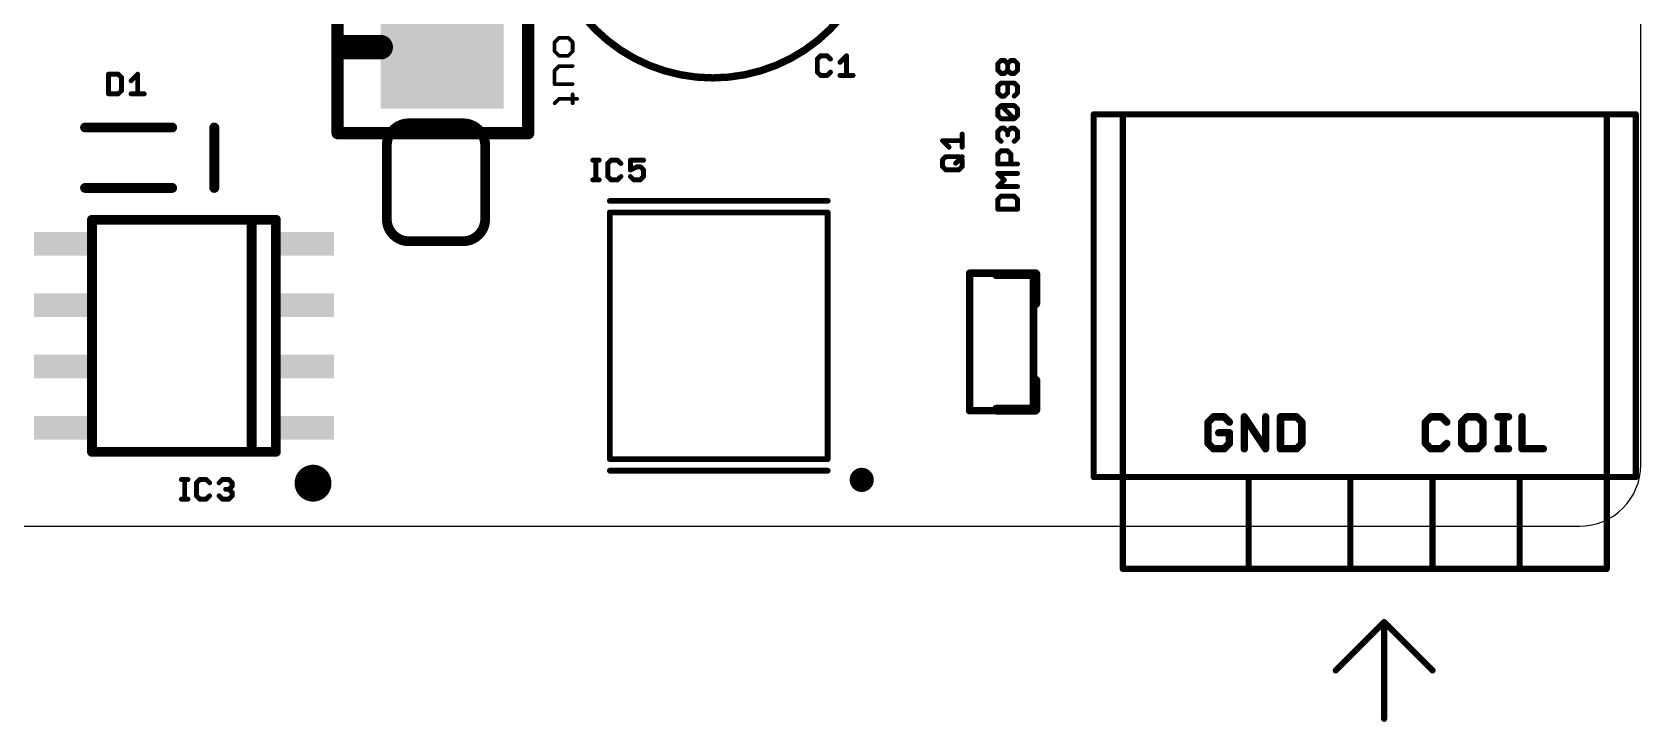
# Model space of a CAD drawing. Extents: x 0 to 102, y -4 to 29.
# Drawn here: x 68.37 to 101.6, y -4.05 to 10.22 of the extents above; entities that cross this region are included whole.
import ezdxf

# ---------------------------------------------------------------- set-up
doc = ezdxf.new("R2010")
doc.units = 0
for name, color, linetype in [('20', 53, 'CONTINUOUS'), ('21', 253, 'CONTINUOUS'), ('25', 253, 'CONTINUOUS'), ('51', 41, 'CONTINUOUS')]:
    doc.layers.add(name, color=color, linetype=linetype)

# ---------------------------------------------------------------- blocks, each defined once
blk = doc.blocks.new('RECT')
blk.add_solid([(-0.5, -0.5), (0.5, -0.5), (-0.5, 0.5), (0.5, 0.5)])

msp = doc.modelspace()

# ---------------------------------------------------------------- linework, layer by layer
at = {"layer": '20'}
for p, q in [((101.6, 1.27), (101.6, 24.13)), ((1.27, 0), (100.33, 0))]:
    msp.add_line(p, q, dxfattribs=at)
msp.add_arc((100.33, 1.27), 1.27, 270, 0, dxfattribs=at)
at = {"layer": '21'}
for points, const_width in [([(74.676, 8.128), (74.676, 16.764)], 0.254), ([(78.613, 16.764), (78.613, 8.128)], 0.254), ([(79.2523, 10.1012), (79.1591, 10.0079)], 0.0762), ([(79.1591, 10.0079), (79.1591, 9.8215)], 0.0762), ([(79.4387, 10.1012), (79.2523, 10.1012)], 0.0762), ([(79.532, 10.0079), (79.4387, 10.1012)], 0.0762), ([(79.532, 9.8215), (79.532, 10.0079)], 0.0762), ([(79.1591, 9.8215), (79.2523, 9.7283)], 0.0762), ([(79.2523, 9.7283), (79.4387, 9.7283)], 0.0762), ([(79.4387, 9.7283), (79.532, 9.8215)], 0.0762), ([(79.2523, 9.5165), (79.1591, 9.4232)], 0.0762), ([(79.1591, 9.4232), (79.1591, 9.1436)], 0.0762), ([(79.532, 9.5165), (79.2523, 9.5165)], 0.0762), ([(79.1591, 9.1436), (79.532, 9.1436)], 0.0762), ([(79.2523, 8.8385), (79.1591, 8.7453)], 0.0762), ([(79.6252, 8.8385), (79.2523, 8.8385)], 0.0762), ([(79.532, 8.9318), (79.532, 8.7453)], 0.0762), ([(71.258, 8.245), (69.458, 8.245)], 0.2032), ([(72.128, 6.995), (72.128, 8.245)], 0.2032), ([(77.2668, 8.3312), (76.1492, 8.3312)], 0.2032), ([(90.897, 8.516), (90.297, 8.516)], 0.127), ([(90.297, 8.516), (90.297, 1.016)], 0.127), ([(100.897, 8.516), (90.897, 8.516)], 0.127), ([(90.897, 1.016), (90.897, 8.516)], 0.127), ([(101.497, 8.516), (100.897, 8.516)], 0.127), ([(100.897, 8.516), (100.897, 1.016)], 0.127), ([(101.497, 1.016), (101.497, 8.516)], 0.127), ([(78.613, 8.128), (74.676, 8.128)], 0.254), ([(75.692, 6.35), (75.692, 7.874)], 0.2032), ([(77.724, 7.874), (77.724, 6.35)], 0.2032), ([(71.258, 6.995), (69.458, 6.995)], 0.2032), ([(84.8, 6.7267), (80.3, 6.7267)], 0.12), ([(69.601, 6.337), (73.401, 6.337)], 0.2032), ([(77.2668, 5.8928), (76.1492, 5.8928)], 0.2032), ([(89.092, 5.21), (88.292, 5.21)], 0.2032), ([(89.092, 4.61), (89.092, 5.21)], 0.2032), ([(89.092, 3.01), (89.092, 2.41)], 0.2032), ([(89.092, 2.41), (88.292, 2.41)], 0.2032), ([(73.401, 1.537), (69.601, 1.537)], 0.2032), ([(84.8, 1.1473), (80.3, 1.1473)], 0.12), ([(90.297, 1.016), (90.897, 1.016)], 0.127), ([(90.897, 1.016), (100.897, 1.016)], 0.127), ([(100.897, 1.016), (101.497, 1.016)], 0.127)]:
    msp.add_lwpolyline(points, dxfattribs=dict(at, const_width=const_width))
for points, const_width in [([(82.423, 9.271, 1), (82.423, 16.129, 1), (82.423, 9.271)], 0.1524), ([(79.1456, 10.0214, 1), (79.1726, 9.9945)], 0.0381), ([(79.1782, 10.0079, 1), (79.1401, 10.0079)], 0.0381), ([(79.2523, 10.1202, 1), (79.2523, 10.0821)], 0.0381), ([(79.2658, 10.0877, 1), (79.2388, 10.1146)], 0.0381), ([(79.4522, 10.1146, 1), (79.4253, 10.0877)], 0.0381), ([(79.4387, 10.0821, 1), (79.4387, 10.1202)], 0.0381), ([(79.551, 10.0079, 1), (79.5129, 10.0079)], 0.0381), ([(79.5185, 9.9945, 1), (79.5454, 10.0214)], 0.0381), ([(79.1726, 9.835, 1), (79.1456, 9.808)], 0.0381), ([(79.1401, 9.8215, 1), (79.1782, 9.8215)], 0.0381), ([(79.2523, 9.7474, 1), (79.2523, 9.7093)], 0.0381), ([(79.2388, 9.7148, 1), (79.2658, 9.7418)], 0.0381), ([(79.4253, 9.7418, 1), (79.4522, 9.7148)], 0.0381), ([(79.4387, 9.7093, 1), (79.4387, 9.7474)], 0.0381), ([(79.5129, 9.8215, 1), (79.551, 9.8215)], 0.0381), ([(79.5454, 9.808, 1), (79.5185, 9.835)], 0.0381), ([(79.1456, 9.4367, 1), (79.1726, 9.4098)], 0.0381), ([(79.1782, 9.4232, 1), (79.1401, 9.4232)], 0.0381), ([(79.2523, 9.5355, 1), (79.2523, 9.4974)], 0.0381), ([(79.2658, 9.503, 1), (79.2388, 9.5299)], 0.0381), ([(79.532, 9.4974, 1), (79.532, 9.5355)], 0.0381), ([(79.1591, 9.1627, 1), (79.1591, 9.1246)], 0.0381), ([(79.1401, 9.1436, 1), (79.1782, 9.1436)], 0.0381), ([(79.532, 9.1246, 1), (79.532, 9.1627)], 0.0381), ([(79.1456, 8.7588, 1), (79.1726, 8.7319)], 0.0381), ([(79.2523, 8.8576, 1), (79.2523, 8.8195)], 0.0381), ([(79.2658, 8.8251, 1), (79.2388, 8.852)], 0.0381), ([(79.551, 8.9318, 1), (79.5129, 8.9318)], 0.0381), ([(79.5129, 8.7453, 1), (79.551, 8.7453)], 0.0381), ([(79.6252, 8.8195, 1), (79.6252, 8.8576)], 0.0381), ([(69.458, 8.2958, 1), (69.458, 8.1942)], 0.1016), ([(71.258, 8.1942, 1), (71.258, 8.2958)], 0.1016), ([(72.1788, 8.245, 1), (72.0772, 8.245)], 0.1016), ([(76.1492, 8.3312, 0.4142), (75.692, 7.874)], 0.2032), ([(76.1492, 8.382, 1), (76.1492, 8.2804)], 0.1016), ([(76.1492, 8.2804, 1), (76.1492, 8.382)], 0.1016), ([(77.724, 7.874, 0.4142), (77.2668, 8.3312)], 0.2032), ([(77.2668, 8.382, 1), (77.2668, 8.2804)], 0.1016), ([(77.2668, 8.2804, 1), (77.2668, 8.382)], 0.1016), ([(90.297, 8.5478, 1), (90.297, 8.4842)], 0.0635), ([(90.3288, 8.516, 1), (90.2653, 8.516)], 0.0635), ([(90.897, 8.5478, 1), (90.897, 8.4842)], 0.0635), ([(90.9288, 8.516, 1), (90.8653, 8.516)], 0.0635), ([(90.897, 8.4842, 1), (90.897, 8.5478)], 0.0635), ([(100.897, 8.5478, 1), (100.897, 8.4842)], 0.0635), ([(100.9288, 8.516, 1), (100.8653, 8.516)], 0.0635), ([(100.897, 8.4842, 1), (100.897, 8.5478)], 0.0635), ([(101.5288, 8.516, 1), (101.4652, 8.516)], 0.0635), ([(101.497, 8.4842, 1), (101.497, 8.5478)], 0.0635), ([(74.676, 8.1915, 1), (74.676, 8.0645)], 0.127), ([(74.6125, 8.128, 1), (74.7395, 8.128)], 0.127), ([(78.5495, 8.128, 1), (78.6765, 8.128)], 0.127), ([(78.613, 8.0645, 1), (78.613, 8.1915)], 0.127), ([(75.7428, 7.874, 1), (75.6412, 7.874)], 0.1016), ([(75.6412, 7.874, 1), (75.7428, 7.874)], 0.1016), ([(77.7748, 7.874, 1), (77.6732, 7.874)], 0.1016), ([(77.6732, 7.874, 1), (77.7748, 7.874)], 0.1016), ([(69.458, 7.0458, 1), (69.458, 6.9442)], 0.1016), ([(71.258, 6.9442, 1), (71.258, 7.0458)], 0.1016), ([(72.0772, 6.995, 1), (72.1788, 6.995)], 0.1016), ([(80.3, 6.7567, 1), (80.3, 6.6967)], 0.06), ([(84.8, 6.6967, 1), (84.8, 6.7567)], 0.06), ([(69.601, 6.3878, 1), (69.601, 6.2862)], 0.1016), ([(73.401, 6.2862, 1), (73.401, 6.3878)], 0.1016), ([(75.692, 6.35, 0.4142), (76.1492, 5.8928)], 0.2032), ([(75.7428, 6.35, 1), (75.6412, 6.35)], 0.1016), ([(75.6412, 6.35, 1), (75.7428, 6.35)], 0.1016), ([(77.2668, 5.8928, 0.4142), (77.724, 6.35)], 0.2032), ([(77.7748, 6.35, 1), (77.6732, 6.35)], 0.1016), ([(77.6732, 6.35, 1), (77.7748, 6.35)], 0.1016), ([(76.1492, 5.9436, 1), (76.1492, 5.842)], 0.1016), ([(76.1492, 5.842, 1), (76.1492, 5.9436)], 0.1016), ([(77.2668, 5.9436, 1), (77.2668, 5.842)], 0.1016), ([(77.2668, 5.842, 1), (77.2668, 5.9436)], 0.1016), ([(88.292, 5.2608, 1), (88.292, 5.1592)], 0.1016), ([(89.1428, 5.21, 1), (89.0412, 5.21)], 0.1016), ([(89.092, 5.1592, 1), (89.092, 5.2608)], 0.1016), ([(89.0412, 4.61, 1), (89.1428, 4.61)], 0.1016), ([(89.1428, 3.01, 1), (89.0412, 3.01)], 0.1016), ([(88.292, 2.4608, 1), (88.292, 2.3592)], 0.1016), ([(89.0412, 2.41, 1), (89.1428, 2.41)], 0.1016), ([(89.092, 2.3592, 1), (89.092, 2.4608)], 0.1016), ([(69.601, 1.5878, 1), (69.601, 1.4862)], 0.1016), ([(73.401, 1.4862, 1), (73.401, 1.5878)], 0.1016), ([(74.168, 0.6985, 1), (74.168, 1.0795, 1), (74.168, 0.6985)], 0.381), ([(80.3, 1.1773, 1), (80.3, 1.1173)], 0.06), ([(84.8, 1.1173, 1), (84.8, 1.1773)], 0.06), ([(85.5038, 0.8323, 1), (85.5038, 1.0823, 1), (85.5038, 0.8323)], 0.25), ([(90.297, 1.0477, 1), (90.297, 0.9843)], 0.0635), ([(90.2653, 1.016, 1), (90.3288, 1.016)], 0.0635), ([(90.897, 1.0477, 1), (90.897, 0.9843)], 0.0635), ([(90.8653, 1.016, 1), (90.9288, 1.016)], 0.0635), ([(90.897, 0.9843, 1), (90.897, 1.0477)], 0.0635), ([(100.897, 1.0477, 1), (100.897, 0.9843)], 0.0635), ([(100.8653, 1.016, 1), (100.9288, 1.016)], 0.0635), ([(100.897, 0.9843, 1), (100.897, 1.0477)], 0.0635), ([(101.4652, 1.016, 1), (101.5288, 1.016)], 0.0635), ([(101.497, 0.9843, 1), (101.497, 1.0477)], 0.0635)]:
    msp.add_lwpolyline(points, format="xyb", dxfattribs=dict(at, const_width=const_width))
at = {"layer": '25'}
for points, const_width in [([(84.6541, 9.7285), (84.5863, 9.6608)], 0.1016), ([(84.5863, 9.6608), (84.5863, 9.3896)], 0.1016), ([(84.7897, 9.7285), (84.6541, 9.7285)], 0.1016), ([(84.8574, 9.6608), (84.7897, 9.7285)], 0.1016), ([(85.054, 9.593), (85.1896, 9.7285)], 0.1016), ([(85.1896, 9.7285), (85.1896, 9.3218)], 0.1016), ([(88.3155, 9.5654), (88.3832, 9.6332)], 0.1016), ([(88.3832, 9.6332), (88.451, 9.6332)], 0.1016), ([(88.451, 9.6332), (88.5188, 9.5654)], 0.1016), ([(88.5188, 9.5654), (88.5866, 9.6332)], 0.1016), ([(88.5866, 9.6332), (88.6544, 9.6332)], 0.1016), ([(88.6544, 9.6332), (88.7222, 9.5654)], 0.1016), ([(69.941, 9.3475), (69.941, 8.9408)], 0.1016), ([(70.1444, 9.3475), (69.941, 9.3475)], 0.1016), ([(70.2122, 9.2798), (70.1444, 9.3475)], 0.1016), ([(70.2122, 9.0086), (70.2122, 9.2798)], 0.1016), ([(70.4088, 9.212), (70.5444, 9.3475)], 0.1016), ([(70.5444, 9.3475), (70.5444, 8.9408)], 0.1016), ([(84.5863, 9.3896), (84.6541, 9.3218)], 0.1016), ([(84.6541, 9.3218), (84.7897, 9.3218)], 0.1016), ([(84.7897, 9.3218), (84.8574, 9.3896)], 0.1016), ([(85.054, 9.3218), (85.3252, 9.3218)], 0.1016), ([(88.3155, 9.4298), (88.3155, 9.5654)], 0.1016), ([(88.3832, 9.362), (88.3155, 9.4298)], 0.1016), ([(88.451, 9.362), (88.3832, 9.362)], 0.1016), ([(88.5188, 9.4298), (88.451, 9.362)], 0.1016), ([(88.5188, 9.4298), (88.5188, 9.5654)], 0.1016), ([(88.5866, 9.362), (88.5188, 9.4298)], 0.1016), ([(88.6544, 9.362), (88.5866, 9.362)], 0.1016), ([(88.7222, 9.4298), (88.6544, 9.362)], 0.1016), ([(88.7222, 9.5654), (88.7222, 9.4298)], 0.1016), ([(69.941, 8.9408), (70.1444, 8.9408)], 0.1016), ([(70.1444, 8.9408), (70.2122, 9.0086)], 0.1016), ([(70.4088, 8.9408), (70.68, 8.9408)], 0.1016), ([(88.3832, 9.1654), (88.3155, 9.0977)], 0.1016), ([(88.3155, 9.0977), (88.3155, 8.9621)], 0.1016), ([(88.3155, 8.9621), (88.3832, 8.8943)], 0.1016), ([(88.6544, 9.1654), (88.3832, 9.1654)], 0.1016), ([(88.451, 8.8943), (88.5188, 8.9621)], 0.1016), ([(88.5188, 8.9621), (88.5188, 9.1654)], 0.1016), ([(88.7222, 9.0977), (88.6544, 9.1654)], 0.1016), ([(88.6544, 8.8943), (88.7222, 8.9621)], 0.1016), ([(88.7222, 8.9621), (88.7222, 9.0977)], 0.1016), ([(88.3155, 8.6299), (88.3832, 8.6977)], 0.1016), ([(88.3155, 8.4943), (88.3155, 8.6299)], 0.1016), ([(88.3832, 8.8943), (88.451, 8.8943)], 0.1016), ([(88.3832, 8.6977), (88.6544, 8.6977)], 0.1016), ([(88.6544, 8.4265), (88.3832, 8.6977)], 0.1016), ([(88.6544, 8.6977), (88.7222, 8.6299)], 0.1016), ([(88.7222, 8.6299), (88.7222, 8.4943)], 0.1016), ([(88.3832, 8.4265), (88.3155, 8.4943)], 0.1016), ([(88.6544, 8.4265), (88.3832, 8.4265)], 0.1016), ([(88.7222, 8.4943), (88.6544, 8.4265)], 0.1016), ([(87.308, 7.838), (87.1725, 7.9736)], 0.1016), ([(87.1725, 7.9736), (87.5792, 7.9736)], 0.1016), ([(87.5792, 7.838), (87.5792, 8.1092)], 0.1016), ([(88.3155, 8.1621), (88.3832, 8.2299)], 0.1016), ([(88.3155, 8.0266), (88.3155, 8.1621)], 0.1016), ([(88.3832, 7.9588), (88.3155, 8.0266)], 0.1016), ([(88.3832, 8.2299), (88.451, 8.2299)], 0.1016), ([(88.451, 8.2299), (88.5188, 8.1621)], 0.1016), ([(88.5188, 8.1621), (88.5866, 8.2299)], 0.1016), ([(88.5188, 8.1621), (88.5188, 8.0943)], 0.1016), ([(88.5866, 8.2299), (88.6544, 8.2299)], 0.1016), ([(88.6544, 8.2299), (88.7222, 8.1621)], 0.1016), ([(88.7222, 8.0266), (88.6544, 7.9588)], 0.1016), ([(88.7222, 8.1621), (88.7222, 8.0266)], 0.1016), ([(87.1725, 7.5737), (87.2402, 7.6414)], 0.1016), ([(87.2402, 7.6414), (87.5114, 7.6414)], 0.1016), ([(87.4436, 7.5059), (87.5792, 7.6414)], 0.1016), ([(87.5114, 7.6414), (87.5792, 7.5737)], 0.1016), ([(88.3155, 7.6944), (88.3832, 7.7622)], 0.1016), ([(88.3155, 7.491), (88.3155, 7.6944)], 0.1016), ([(88.3832, 7.7622), (88.5188, 7.7622)], 0.1016), ([(88.5188, 7.7622), (88.5866, 7.6944)], 0.1016), ([(88.5866, 7.6944), (88.5866, 7.491)], 0.1016), ([(79.9451, 7.5695), (80.0807, 7.5695)], 0.1016), ([(80.0129, 7.1628), (80.0129, 7.5695)], 0.1016), ([(80.3248, 7.5695), (80.257, 7.5018)], 0.1016), ([(80.257, 7.5018), (80.257, 7.2306)], 0.1016), ([(80.4603, 7.5695), (80.3248, 7.5695)], 0.1016), ([(80.5281, 7.5018), (80.4603, 7.5695)], 0.1016), ([(80.9959, 7.5695), (80.7247, 7.5695)], 0.1016), ([(80.7247, 7.5695), (80.7247, 7.3662)], 0.1016), ([(80.7247, 7.3662), (80.8603, 7.434)], 0.1016), ([(80.8603, 7.434), (80.9281, 7.434)], 0.1016), ([(80.9281, 7.434), (80.9959, 7.3662)], 0.1016), ([(80.9959, 7.3662), (80.9959, 7.2306)], 0.1016), ([(87.1725, 7.4381), (87.1725, 7.5737)], 0.1016), ([(87.2402, 7.3703), (87.1725, 7.4381)], 0.1016), ([(87.5114, 7.3703), (87.2402, 7.3703)], 0.1016), ([(87.5792, 7.4381), (87.5114, 7.3703)], 0.1016), ([(87.5792, 7.5737), (87.5792, 7.4381)], 0.1016), ([(88.7222, 7.491), (88.3155, 7.491)], 0.1016), ([(88.451, 7.1588), (88.3155, 7.2944)], 0.1016), ([(88.3155, 7.2944), (88.7222, 7.2944)], 0.1016), ([(79.9451, 7.1628), (80.0807, 7.1628)], 0.1016), ([(80.257, 7.2306), (80.3248, 7.1628)], 0.1016), ([(80.3248, 7.1628), (80.4603, 7.1628)], 0.1016), ([(80.4603, 7.1628), (80.5281, 7.2306)], 0.1016), ([(80.7925, 7.1628), (80.7247, 7.2306)], 0.1016), ([(80.9281, 7.1628), (80.7925, 7.1628)], 0.1016), ([(80.9959, 7.2306), (80.9281, 7.1628)], 0.1016), ([(88.3155, 7.0232), (88.451, 7.1588)], 0.1016), ([(88.7222, 7.0232), (88.3155, 7.0232)], 0.1016), ([(88.3832, 6.8266), (88.3155, 6.7589)], 0.1016), ([(88.3155, 6.7589), (88.3155, 6.5555)], 0.1016), ([(88.6544, 6.8266), (88.3832, 6.8266)], 0.1016), ([(88.7222, 6.7589), (88.6544, 6.8266)], 0.1016), ([(88.7222, 6.5555), (88.7222, 6.7589)], 0.1016), ([(88.3155, 6.5555), (88.7222, 6.5555)], 0.1016), ([(92.7694, 2.2612), (92.6592, 2.151)], 0.1524), ([(92.9897, 2.2612), (92.7694, 2.2612)], 0.1524), ([(93.0998, 2.151), (92.9897, 2.2612)], 0.1524), ([(93.4076, 1.6002), (93.4076, 2.2612)], 0.1524), ([(93.4076, 2.2612), (93.8483, 1.6002)], 0.1524), ([(93.8483, 1.6002), (93.8483, 2.2612)], 0.1524), ([(94.156, 2.2612), (94.156, 1.6002)], 0.1524), ([(94.4865, 2.2612), (94.156, 2.2612)], 0.1524), ([(94.5967, 2.151), (94.4865, 2.2612)], 0.1524), ([(97.2599, 2.2612), (97.1497, 2.151)], 0.1524), ([(97.4802, 2.2612), (97.2599, 2.2612)], 0.1524), ([(97.5903, 2.151), (97.4802, 2.2612)], 0.1524), ([(98.0083, 2.2612), (97.8981, 2.151)], 0.1524), ([(98.2286, 2.2612), (98.0083, 2.2612)], 0.1524), ([(98.3388, 2.151), (98.2286, 2.2612)], 0.1524), ([(98.6465, 2.2612), (98.8668, 2.2612)], 0.1524), ([(98.7567, 1.6002), (98.7567, 2.2612)], 0.1524), ([(99.1455, 2.2612), (99.1455, 1.6002)], 0.1524), ([(92.6592, 2.151), (92.6592, 1.7104)], 0.1524), ([(93.0998, 1.9307), (92.8795, 1.9307)], 0.1524), ([(93.0998, 1.7104), (93.0998, 1.9307)], 0.1524), ([(94.5967, 1.7104), (94.5967, 2.151)], 0.1524), ([(97.1497, 2.151), (97.1497, 1.7104)], 0.1524), ([(97.8981, 2.151), (97.8981, 1.7104)], 0.1524), ([(98.3388, 1.7104), (98.3388, 2.151)], 0.1524), ([(92.6592, 1.7104), (92.7694, 1.6002)], 0.1524), ([(92.7694, 1.6002), (92.9897, 1.6002)], 0.1524), ([(92.9897, 1.6002), (93.0998, 1.7104)], 0.1524), ([(94.156, 1.6002), (94.4865, 1.6002)], 0.1524), ([(94.4865, 1.6002), (94.5967, 1.7104)], 0.1524), ([(97.1497, 1.7104), (97.2599, 1.6002)], 0.1524), ([(97.2599, 1.6002), (97.4802, 1.6002)], 0.1524), ([(97.4802, 1.6002), (97.5903, 1.7104)], 0.1524), ([(97.8981, 1.7104), (98.0083, 1.6002)], 0.1524), ([(98.0083, 1.6002), (98.2286, 1.6002)], 0.1524), ([(98.2286, 1.6002), (98.3388, 1.7104)], 0.1524), ([(98.6465, 1.6002), (98.8668, 1.6002)], 0.1524), ([(99.1455, 1.6002), (99.5861, 1.6002)], 0.1524), ([(71.4474, 0.9655), (71.583, 0.9655)], 0.1016), ([(71.5152, 0.5588), (71.5152, 0.9655)], 0.1016), ([(71.8271, 0.9655), (71.7593, 0.8978)], 0.1016), ([(71.9626, 0.9655), (71.8271, 0.9655)], 0.1016), ([(72.0304, 0.8978), (71.9626, 0.9655)], 0.1016), ([(72.227, 0.8978), (72.2948, 0.9655)], 0.1016), ([(72.2948, 0.9655), (72.4304, 0.9655)], 0.1016), ([(72.4304, 0.9655), (72.4982, 0.8978)], 0.1016), ([(71.7593, 0.8978), (71.7593, 0.6266)], 0.1016), ([(71.7593, 0.6266), (71.8271, 0.5588)], 0.1016), ([(71.9626, 0.5588), (72.0304, 0.6266)], 0.1016), ([(72.2948, 0.5588), (72.227, 0.6266)], 0.1016), ([(72.4304, 0.7622), (72.3626, 0.7622)], 0.1016), ([(72.4982, 0.83), (72.4304, 0.7622)], 0.1016), ([(72.4304, 0.7622), (72.4982, 0.6944)], 0.1016), ([(72.4982, 0.6266), (72.4304, 0.5588)], 0.1016), ([(72.4982, 0.8978), (72.4982, 0.83)], 0.1016), ([(72.4982, 0.6944), (72.4982, 0.6266)], 0.1016), ([(71.4474, 0.5588), (71.583, 0.5588)], 0.1016), ([(71.8271, 0.5588), (71.9626, 0.5588)], 0.1016), ([(72.4304, 0.5588), (72.2948, 0.5588)], 0.1016)]:
    msp.add_lwpolyline(points, dxfattribs=dict(at, const_width=const_width))
for points, const_width in [([(84.6117, 9.6608, 1), (84.5609, 9.6608)], 0.0508), ([(84.5683, 9.6787, 1), (84.6042, 9.6428)], 0.0508), ([(84.6541, 9.7539, 1), (84.6541, 9.7031)], 0.0508), ([(84.672, 9.7106, 1), (84.6361, 9.7465)], 0.0508), ([(84.8076, 9.7465, 1), (84.7717, 9.7106)], 0.0508), ([(84.7897, 9.7031, 1), (84.7897, 9.7539)], 0.0508), ([(84.8395, 9.6428, 1), (84.8754, 9.6787)], 0.0508), ([(85.215, 9.7285, 1), (85.1642, 9.7285)], 0.0508), ([(85.2076, 9.7106, 1), (85.1717, 9.7465)], 0.0508), ([(88.3832, 9.6586, 1), (88.3832, 9.6078)], 0.0508), ([(88.4012, 9.6152, 1), (88.3653, 9.6512)], 0.0508), ([(88.469, 9.6512, 1), (88.4331, 9.6152)], 0.0508), ([(88.451, 9.6078, 1), (88.451, 9.6586)], 0.0508), ([(88.5866, 9.6586, 1), (88.5866, 9.6078)], 0.0508), ([(88.6046, 9.6152, 1), (88.5687, 9.6512)], 0.0508), ([(88.6724, 9.6512, 1), (88.6364, 9.6152)], 0.0508), ([(88.6544, 9.6078, 1), (88.6544, 9.6586)], 0.0508), ([(69.9664, 9.3475, 1), (69.9156, 9.3475)], 0.0508), ([(69.941, 9.3729, 1), (69.941, 9.3221)], 0.0508), ([(70.1624, 9.3655, 1), (70.1265, 9.3296)], 0.0508), ([(70.1444, 9.3221, 1), (70.1444, 9.3729)], 0.0508), ([(70.2376, 9.2798, 1), (70.1868, 9.2798)], 0.0508), ([(70.1942, 9.2618, 1), (70.2302, 9.2977)], 0.0508), ([(70.5698, 9.3475, 1), (70.519, 9.3475)], 0.0508), ([(70.5623, 9.3296, 1), (70.5264, 9.3655)], 0.0508), ([(84.6042, 9.4076, 1), (84.5683, 9.3716)], 0.0508), ([(84.5609, 9.3896, 1), (84.6117, 9.3896)], 0.0508), ([(84.6541, 9.3472, 1), (84.6541, 9.2964)], 0.0508), ([(84.6361, 9.3038, 1), (84.672, 9.3398)], 0.0508), ([(84.7717, 9.3398, 1), (84.8076, 9.3038)], 0.0508), ([(84.7897, 9.2964, 1), (84.7897, 9.3472)], 0.0508), ([(84.8754, 9.3716, 1), (84.8395, 9.4076)], 0.0508), ([(85.054, 9.3472, 1), (85.054, 9.2964)], 0.0508), ([(85.0361, 9.6109, 1), (85.072, 9.575)], 0.0508), ([(85.1642, 9.3218, 1), (85.215, 9.3218)], 0.0508), ([(85.3252, 9.2964, 1), (85.3252, 9.3472)], 0.0508), ([(88.3409, 9.5654, 1), (88.2901, 9.5654)], 0.0508), ([(88.2975, 9.5834, 1), (88.3334, 9.5475)], 0.0508), ([(88.3334, 9.4478, 1), (88.2975, 9.4119)], 0.0508), ([(88.2901, 9.4298, 1), (88.3409, 9.4298)], 0.0508), ([(88.3832, 9.3874, 1), (88.3832, 9.3366)], 0.0508), ([(88.3653, 9.3441, 1), (88.4012, 9.38)], 0.0508), ([(88.4331, 9.38, 1), (88.469, 9.3441)], 0.0508), ([(88.451, 9.3366, 1), (88.451, 9.3874)], 0.0508), ([(88.5442, 9.5654, 1), (88.4934, 9.5654)], 0.0508), ([(88.4934, 9.4298, 1), (88.5442, 9.4298)], 0.0508), ([(88.5009, 9.5834, 1), (88.5368, 9.5475)], 0.0508), ([(88.5368, 9.4478, 1), (88.5009, 9.4119)], 0.0508), ([(88.5009, 9.5475, 1), (88.5368, 9.5834)], 0.0508), ([(88.5368, 9.4119, 1), (88.5009, 9.4478)], 0.0508), ([(88.5866, 9.3874, 1), (88.5866, 9.3366)], 0.0508), ([(88.5687, 9.3441, 1), (88.6046, 9.38)], 0.0508), ([(88.6364, 9.38, 1), (88.6724, 9.3441)], 0.0508), ([(88.6544, 9.3366, 1), (88.6544, 9.3874)], 0.0508), ([(88.7476, 9.5654, 1), (88.6968, 9.5654)], 0.0508), ([(88.6968, 9.4298, 1), (88.7476, 9.4298)], 0.0508), ([(88.7042, 9.5475, 1), (88.7402, 9.5834)], 0.0508), ([(88.7402, 9.4119, 1), (88.7042, 9.4478)], 0.0508), ([(69.941, 8.9662, 1), (69.941, 8.9154)], 0.0508), ([(70.1265, 8.9588, 1), (70.1624, 8.9228)], 0.0508), ([(70.1444, 8.9154, 1), (70.1444, 8.9662)], 0.0508), ([(70.1868, 9.0086, 1), (70.2376, 9.0086)], 0.0508), ([(70.2302, 8.9906, 1), (70.1942, 9.0266)], 0.0508), ([(70.3908, 9.2299, 1), (70.4268, 9.194)], 0.0508), ([(70.4088, 8.9662, 1), (70.4088, 8.9154)], 0.0508), ([(70.68, 8.9154, 1), (70.68, 8.9662)], 0.0508), ([(88.3409, 9.0977, 1), (88.2901, 9.0977)], 0.0508), ([(88.2975, 9.1156, 1), (88.3334, 9.0797)], 0.0508), ([(88.3334, 8.98, 1), (88.2975, 8.9441)], 0.0508), ([(88.2901, 8.9621, 1), (88.3409, 8.9621)], 0.0508), ([(88.3832, 9.1908, 1), (88.3832, 9.14)], 0.0508), ([(88.4012, 9.1475, 1), (88.3653, 9.1834)], 0.0508), ([(88.5442, 9.1654, 1), (88.4934, 9.1654)], 0.0508), ([(88.4934, 8.9621, 1), (88.5442, 8.9621)], 0.0508), ([(88.5368, 8.9441, 1), (88.5009, 8.98)], 0.0508), ([(88.6724, 9.1834, 1), (88.6364, 9.1475)], 0.0508), ([(88.6544, 9.14, 1), (88.6544, 9.1908)], 0.0508), ([(88.7476, 9.0977, 1), (88.6968, 9.0977)], 0.0508), ([(88.6968, 8.9621, 1), (88.7476, 8.9621)], 0.0508), ([(88.7042, 9.0797, 1), (88.7402, 9.1156)], 0.0508), ([(88.7402, 8.9441, 1), (88.7042, 8.98)], 0.0508), ([(69.9156, 8.9408, 1), (69.9664, 8.9408)], 0.0508), ([(70.519, 8.9408, 1), (70.5698, 8.9408)], 0.0508), ([(88.2975, 8.6479, 1), (88.3334, 8.6119)], 0.0508), ([(88.3409, 8.6299, 1), (88.2901, 8.6299)], 0.0508), ([(88.3832, 8.9197, 1), (88.3832, 8.8689)], 0.0508), ([(88.3832, 8.7231, 1), (88.3832, 8.6723)], 0.0508), ([(88.4012, 8.7156, 1), (88.3653, 8.6797)], 0.0508), ([(88.3653, 8.8763, 1), (88.4012, 8.9122)], 0.0508), ([(88.4012, 8.6797, 1), (88.3653, 8.7156)], 0.0508), ([(88.4331, 8.9122, 1), (88.469, 8.8763)], 0.0508), ([(88.451, 8.8689, 1), (88.451, 8.9197)], 0.0508), ([(88.6364, 8.9122, 1), (88.6724, 8.8763)], 0.0508), ([(88.6724, 8.7156, 1), (88.6364, 8.6797)], 0.0508), ([(88.6544, 8.6723, 1), (88.6544, 8.7231)], 0.0508), ([(88.7476, 8.6299, 1), (88.6968, 8.6299)], 0.0508), ([(88.7042, 8.6119, 1), (88.7402, 8.6479)], 0.0508), ([(88.3334, 8.5123, 1), (88.2975, 8.4764)], 0.0508), ([(88.2901, 8.4943, 1), (88.3409, 8.4943)], 0.0508), ([(88.3832, 8.4519, 1), (88.3832, 8.4011)], 0.0508), ([(88.3653, 8.4086, 1), (88.4012, 8.4445)], 0.0508), ([(88.6364, 8.4445, 1), (88.6724, 8.4086)], 0.0508), ([(88.6364, 8.4086, 1), (88.6724, 8.4445)], 0.0508), ([(88.6544, 8.4011, 1), (88.6544, 8.4519)], 0.0508), ([(88.6968, 8.4943, 1), (88.7476, 8.4943)], 0.0508), ([(88.7402, 8.4764, 1), (88.7042, 8.5123)], 0.0508), ([(87.1904, 7.9916, 1), (87.1545, 7.9557)], 0.0508), ([(87.1725, 7.999, 1), (87.1725, 7.9482)], 0.0508), ([(87.6046, 8.1092, 1), (87.5538, 8.1092)], 0.0508), ([(87.5792, 7.9482, 1), (87.5792, 7.999)], 0.0508), ([(88.3409, 8.1621, 1), (88.2901, 8.1621)], 0.0508), ([(88.2975, 8.1801, 1), (88.3334, 8.1442)], 0.0508), ([(88.3334, 8.0445, 1), (88.2975, 8.0086)], 0.0508), ([(88.2901, 8.0266, 1), (88.3409, 8.0266)], 0.0508), ([(88.3832, 8.2553, 1), (88.3832, 8.2045)], 0.0508), ([(88.4012, 8.212, 1), (88.3653, 8.2479)], 0.0508), ([(88.3653, 7.9408, 1), (88.4012, 7.9767)], 0.0508), ([(88.469, 8.2479, 1), (88.4331, 8.212)], 0.0508), ([(88.451, 8.2045, 1), (88.451, 8.2553)], 0.0508), ([(88.5442, 8.1621, 1), (88.4934, 8.1621)], 0.0508), ([(88.4934, 8.0943, 1), (88.5442, 8.0943)], 0.0508), ([(88.5009, 8.1801, 1), (88.5368, 8.1442)], 0.0508), ([(88.5009, 8.1442, 1), (88.5368, 8.1801)], 0.0508), ([(88.5866, 8.2553, 1), (88.5866, 8.2045)], 0.0508), ([(88.6046, 8.212, 1), (88.5687, 8.2479)], 0.0508), ([(88.6724, 8.2479, 1), (88.6364, 8.212)], 0.0508), ([(88.6364, 7.9767, 1), (88.6724, 7.9408)], 0.0508), ([(88.6544, 8.2045, 1), (88.6544, 8.2553)], 0.0508), ([(88.7476, 8.1621, 1), (88.6968, 8.1621)], 0.0508), ([(88.6968, 8.0266, 1), (88.7476, 8.0266)], 0.0508), ([(88.7042, 8.1442, 1), (88.7402, 8.1801)], 0.0508), ([(88.7402, 8.0086, 1), (88.7042, 8.0445)], 0.0508), ([(87.2402, 7.6668, 1), (87.2402, 7.616)], 0.0508), ([(87.2582, 7.6235, 1), (87.2223, 7.6594)], 0.0508), ([(87.2901, 7.8201, 1), (87.326, 7.856)], 0.0508), ([(87.5294, 7.6594, 1), (87.4934, 7.6235)], 0.0508), ([(87.5114, 7.616, 1), (87.5114, 7.6668)], 0.0508), ([(87.5538, 7.838, 1), (87.6046, 7.838)], 0.0508), ([(87.5972, 7.6235, 1), (87.5612, 7.6594)], 0.0508), ([(88.3409, 7.6944, 1), (88.2901, 7.6944)], 0.0508), ([(88.2975, 7.7123, 1), (88.3334, 7.6764)], 0.0508), ([(88.3832, 7.7876, 1), (88.3832, 7.7368)], 0.0508), ([(88.4012, 7.7442, 1), (88.3653, 7.7801)], 0.0508), ([(88.5368, 7.7801, 1), (88.5009, 7.7442)], 0.0508), ([(88.5188, 7.7368, 1), (88.5188, 7.7876)], 0.0508), ([(88.612, 7.6944, 1), (88.5612, 7.6944)], 0.0508), ([(88.5687, 7.6764, 1), (88.6046, 7.7123)], 0.0508), ([(79.9451, 7.5949, 1), (79.9451, 7.5441)], 0.0508), ([(80.0383, 7.5695, 1), (79.9875, 7.5695)], 0.0508), ([(80.0807, 7.5441, 1), (80.0807, 7.5949)], 0.0508), ([(80.2824, 7.5018, 1), (80.2316, 7.5018)], 0.0508), ([(80.239, 7.5197, 1), (80.2749, 7.4838)], 0.0508), ([(80.3248, 7.5949, 1), (80.3248, 7.5441)], 0.0508), ([(80.3427, 7.5516, 1), (80.3068, 7.5875)], 0.0508), ([(80.4783, 7.5875, 1), (80.4424, 7.5516)], 0.0508), ([(80.4603, 7.5441, 1), (80.4603, 7.5949)], 0.0508), ([(80.5102, 7.4838, 1), (80.5461, 7.5197)], 0.0508), ([(80.7247, 7.5949, 1), (80.7247, 7.5441)], 0.0508), ([(80.7501, 7.5695, 1), (80.6993, 7.5695)], 0.0508), ([(80.6993, 7.3662, 1), (80.7501, 7.3662)], 0.0508), ([(80.7134, 7.3889, 1), (80.7361, 7.3435)], 0.0508), ([(80.8603, 7.4594, 1), (80.8603, 7.4086)], 0.0508), ([(80.8717, 7.4112, 1), (80.8489, 7.4567)], 0.0508), ([(80.9461, 7.4519, 1), (80.9101, 7.416)], 0.0508), ([(80.9281, 7.4086, 1), (80.9281, 7.4594)], 0.0508), ([(81.0213, 7.3662, 1), (80.9705, 7.3662)], 0.0508), ([(80.9779, 7.3482, 1), (81.0138, 7.3841)], 0.0508), ([(80.9959, 7.5441, 1), (80.9959, 7.5949)], 0.0508), ([(87.1979, 7.5737, 1), (87.1471, 7.5737)], 0.0508), ([(87.1545, 7.5916, 1), (87.1904, 7.5557)], 0.0508), ([(87.1904, 7.456, 1), (87.1545, 7.4201)], 0.0508), ([(87.1471, 7.4381, 1), (87.1979, 7.4381)], 0.0508), ([(87.2402, 7.3957, 1), (87.2402, 7.3449)], 0.0508), ([(87.2223, 7.3523, 1), (87.2582, 7.3882)], 0.0508), ([(87.4257, 7.5238, 1), (87.4616, 7.4879)], 0.0508), ([(87.4934, 7.3882, 1), (87.5294, 7.3523)], 0.0508), ([(87.5114, 7.3449, 1), (87.5114, 7.3957)], 0.0508), ([(87.6046, 7.5737, 1), (87.5538, 7.5737)], 0.0508), ([(87.5538, 7.4381, 1), (87.6046, 7.4381)], 0.0508), ([(87.5612, 7.5557, 1), (87.5972, 7.5916)], 0.0508), ([(87.5972, 7.4201, 1), (87.5612, 7.456)], 0.0508), ([(88.3334, 7.3124, 1), (88.2975, 7.2764)], 0.0508), ([(88.3155, 7.5164, 1), (88.3155, 7.4656)], 0.0508), ([(88.2901, 7.491, 1), (88.3409, 7.491)], 0.0508), ([(88.3155, 7.3198, 1), (88.3155, 7.269)], 0.0508), ([(88.5612, 7.491, 1), (88.612, 7.491)], 0.0508), ([(88.7222, 7.4656, 1), (88.7222, 7.5164)], 0.0508), ([(88.7222, 7.269, 1), (88.7222, 7.3198)], 0.0508), ([(79.9451, 7.1882, 1), (79.9451, 7.1374)], 0.0508), ([(79.9875, 7.1628, 1), (80.0383, 7.1628)], 0.0508), ([(80.0807, 7.1374, 1), (80.0807, 7.1882)], 0.0508), ([(80.2749, 7.2486, 1), (80.239, 7.2126)], 0.0508), ([(80.2316, 7.2306, 1), (80.2824, 7.2306)], 0.0508), ([(80.3248, 7.1882, 1), (80.3248, 7.1374)], 0.0508), ([(80.3068, 7.1448, 1), (80.3427, 7.1808)], 0.0508), ([(80.4424, 7.1808, 1), (80.4783, 7.1448)], 0.0508), ([(80.4603, 7.1374, 1), (80.4603, 7.1882)], 0.0508), ([(80.5461, 7.2126, 1), (80.5102, 7.2486)], 0.0508), ([(80.7427, 7.2486, 1), (80.7068, 7.2126)], 0.0508), ([(80.7925, 7.1882, 1), (80.7925, 7.1374)], 0.0508), ([(80.7745, 7.1448, 1), (80.8105, 7.1808)], 0.0508), ([(80.9101, 7.1808, 1), (80.9461, 7.1448)], 0.0508), ([(80.9281, 7.1374, 1), (80.9281, 7.1882)], 0.0508), ([(80.9705, 7.2306, 1), (81.0213, 7.2306)], 0.0508), ([(81.0138, 7.2126, 1), (80.9779, 7.2486)], 0.0508), ([(88.3155, 7.0486, 1), (88.3155, 6.9978)], 0.0508), ([(88.2975, 7.0412, 1), (88.3334, 7.0053)], 0.0508), ([(88.469, 7.1409, 1), (88.4331, 7.1768)], 0.0508), ([(88.4331, 7.1409, 1), (88.469, 7.1768)], 0.0508), ([(88.7222, 6.9978, 1), (88.7222, 7.0486)], 0.0508), ([(88.3409, 6.7589, 1), (88.2901, 6.7589)], 0.0508), ([(88.2975, 6.7768, 1), (88.3334, 6.7409)], 0.0508), ([(88.3832, 6.852, 1), (88.3832, 6.8012)], 0.0508), ([(88.4012, 6.8087, 1), (88.3653, 6.8446)], 0.0508), ([(88.6724, 6.8446, 1), (88.6364, 6.8087)], 0.0508), ([(88.6544, 6.8012, 1), (88.6544, 6.852)], 0.0508), ([(88.7476, 6.7589, 1), (88.6968, 6.7589)], 0.0508), ([(88.7042, 6.7409, 1), (88.7402, 6.7768)], 0.0508), ([(88.3155, 6.5809, 1), (88.3155, 6.5301)], 0.0508), ([(88.2901, 6.5555, 1), (88.3409, 6.5555)], 0.0508), ([(88.6968, 6.5555, 1), (88.7476, 6.5555)], 0.0508), ([(88.7222, 6.5301, 1), (88.7222, 6.5809)], 0.0508), ([(92.7694, 2.2993, 1), (92.7694, 2.2231)], 0.0762), ([(92.7963, 2.2342, 1), (92.7424, 2.2881)], 0.0762), ([(93.0166, 2.2881, 1), (92.9627, 2.2342)], 0.0762), ([(92.9897, 2.2231, 1), (92.9897, 2.2993)], 0.0762), ([(93.4457, 2.2612, 1), (93.3695, 2.2612)], 0.0762), ([(93.4393, 2.2823, 1), (93.3759, 2.24)], 0.0762), ([(93.8864, 2.2612, 1), (93.8102, 2.2612)], 0.0762), ([(94.1941, 2.2612, 1), (94.1179, 2.2612)], 0.0762), ([(94.156, 2.2993, 1), (94.156, 2.2231)], 0.0762), ([(94.5135, 2.2881, 1), (94.4596, 2.2342)], 0.0762), ([(94.4865, 2.2231, 1), (94.4865, 2.2993)], 0.0762), ([(97.2599, 2.2993, 1), (97.2599, 2.2231)], 0.0762), ([(97.2868, 2.2342, 1), (97.2329, 2.2881)], 0.0762), ([(97.5071, 2.2881, 1), (97.4532, 2.2342)], 0.0762), ([(97.4802, 2.2231, 1), (97.4802, 2.2993)], 0.0762), ([(98.0083, 2.2993, 1), (98.0083, 2.2231)], 0.0762), ([(98.0352, 2.2342, 1), (97.9813, 2.2881)], 0.0762), ([(98.2555, 2.2881, 1), (98.2016, 2.2342)], 0.0762), ([(98.2286, 2.2231, 1), (98.2286, 2.2993)], 0.0762), ([(98.6465, 2.2993, 1), (98.6465, 2.2231)], 0.0762), ([(98.7948, 2.2612, 1), (98.7186, 2.2612)], 0.0762), ([(98.8668, 2.2231, 1), (98.8668, 2.2993)], 0.0762), ([(99.1836, 2.2612, 1), (99.1074, 2.2612)], 0.0762), ([(92.6973, 2.151, 1), (92.6211, 2.151)], 0.0762), ([(92.6323, 2.1779, 1), (92.6861, 2.1241)], 0.0762), ([(92.8795, 1.9688, 1), (92.8795, 1.8926)], 0.0762), ([(93.1379, 1.9307, 1), (93.0617, 1.9307)], 0.0762), ([(93.0729, 2.1241, 1), (93.1268, 2.1779)], 0.0762), ([(93.0998, 1.8926, 1), (93.0998, 1.9688)], 0.0762), ([(94.6348, 2.151, 1), (94.5586, 2.151)], 0.0762), ([(94.5697, 2.1241, 1), (94.6236, 2.1779)], 0.0762), ([(97.1878, 2.151, 1), (97.1116, 2.151)], 0.0762), ([(97.1228, 2.1779, 1), (97.1766, 2.1241)], 0.0762), ([(97.5634, 2.1241, 1), (97.6173, 2.1779)], 0.0762), ([(97.9362, 2.151, 1), (97.86, 2.151)], 0.0762), ([(97.8712, 2.1779, 1), (97.9251, 2.1241)], 0.0762), ([(98.3769, 2.151, 1), (98.3007, 2.151)], 0.0762), ([(98.3118, 2.1241, 1), (98.3657, 2.1779)], 0.0762), ([(92.6861, 1.7373, 1), (92.6323, 1.6834)], 0.0762), ([(92.6211, 1.7104, 1), (92.6973, 1.7104)], 0.0762), ([(92.7694, 1.6383, 1), (92.7694, 1.5621)], 0.0762), ([(92.7424, 1.5733, 1), (92.7963, 1.6271)], 0.0762), ([(92.9627, 1.6271, 1), (93.0166, 1.5733)], 0.0762), ([(92.9897, 1.5621, 1), (92.9897, 1.6383)], 0.0762), ([(93.0617, 1.7104, 1), (93.1379, 1.7104)], 0.0762), ([(93.1268, 1.6834, 1), (93.0729, 1.7373)], 0.0762), ([(94.156, 1.6383, 1), (94.156, 1.5621)], 0.0762), ([(94.4596, 1.6271, 1), (94.5135, 1.5733)], 0.0762), ([(94.4865, 1.5621, 1), (94.4865, 1.6383)], 0.0762), ([(94.5586, 1.7104, 1), (94.6348, 1.7104)], 0.0762), ([(94.6236, 1.6834, 1), (94.5697, 1.7373)], 0.0762), ([(97.1766, 1.7373, 1), (97.1228, 1.6834)], 0.0762), ([(97.1116, 1.7104, 1), (97.1878, 1.7104)], 0.0762), ([(97.2599, 1.6383, 1), (97.2599, 1.5621)], 0.0762), ([(97.2329, 1.5733, 1), (97.2868, 1.6271)], 0.0762), ([(97.4532, 1.6271, 1), (97.5071, 1.5733)], 0.0762), ([(97.4802, 1.5621, 1), (97.4802, 1.6383)], 0.0762), ([(97.6173, 1.6834, 1), (97.5634, 1.7373)], 0.0762), ([(97.9251, 1.7373, 1), (97.8712, 1.6834)], 0.0762), ([(97.86, 1.7104, 1), (97.9362, 1.7104)], 0.0762), ([(98.0083, 1.6383, 1), (98.0083, 1.5621)], 0.0762), ([(97.9813, 1.5733, 1), (98.0352, 1.6271)], 0.0762), ([(98.2016, 1.6271, 1), (98.2555, 1.5733)], 0.0762), ([(98.2286, 1.5621, 1), (98.2286, 1.6383)], 0.0762), ([(98.3007, 1.7104, 1), (98.3769, 1.7104)], 0.0762), ([(98.3657, 1.6834, 1), (98.3118, 1.7373)], 0.0762), ([(98.6465, 1.6383, 1), (98.6465, 1.5621)], 0.0762), ([(98.8668, 1.5621, 1), (98.8668, 1.6383)], 0.0762), ([(99.1455, 1.6383, 1), (99.1455, 1.5621)], 0.0762), ([(99.5861, 1.5621, 1), (99.5861, 1.6383)], 0.0762), ([(93.3695, 1.6002, 1), (93.4457, 1.6002)], 0.0762), ([(93.8102, 1.6002, 1), (93.8864, 1.6002)], 0.0762), ([(93.8166, 1.5791, 1), (93.88, 1.6213)], 0.0762), ([(94.1179, 1.6002, 1), (94.1941, 1.6002)], 0.0762), ([(98.7186, 1.6002, 1), (98.7948, 1.6002)], 0.0762), ([(99.1074, 1.6002, 1), (99.1836, 1.6002)], 0.0762), ([(71.4474, 0.9909, 1), (71.4474, 0.9401)], 0.0508), ([(71.5406, 0.9655, 1), (71.4898, 0.9655)], 0.0508), ([(71.583, 0.9401, 1), (71.583, 0.9909)], 0.0508), ([(71.8271, 0.9909, 1), (71.8271, 0.9401)], 0.0508), ([(71.845, 0.9476, 1), (71.8091, 0.9835)], 0.0508), ([(71.9806, 0.9835, 1), (71.9447, 0.9476)], 0.0508), ([(71.9626, 0.9401, 1), (71.9626, 0.9909)], 0.0508), ([(72.2948, 0.9909, 1), (72.2948, 0.9401)], 0.0508), ([(72.3128, 0.9476, 1), (72.2769, 0.9835)], 0.0508), ([(72.4484, 0.9835, 1), (72.4124, 0.9476)], 0.0508), ([(72.4304, 0.9401, 1), (72.4304, 0.9909)], 0.0508), ([(71.7772, 0.6446, 1), (71.7413, 0.6086)], 0.0508), ([(71.7847, 0.8978, 1), (71.7339, 0.8978)], 0.0508), ([(71.7413, 0.9157, 1), (71.7772, 0.8798)], 0.0508), ([(72.0125, 0.8798, 1), (72.0484, 0.9157)], 0.0508), ([(72.0484, 0.6086, 1), (72.0125, 0.6446)], 0.0508), ([(72.245, 0.6446, 1), (72.2091, 0.6086)], 0.0508), ([(72.2091, 0.9157, 1), (72.245, 0.8798)], 0.0508), ([(72.3626, 0.7876, 1), (72.3626, 0.7368)], 0.0508), ([(72.4484, 0.7801, 1), (72.4124, 0.7442)], 0.0508), ([(72.4124, 0.7801, 1), (72.4484, 0.7442)], 0.0508), ([(72.4304, 0.7368, 1), (72.4304, 0.7876)], 0.0508), ([(72.5236, 0.8978, 1), (72.4728, 0.8978)], 0.0508), ([(72.4728, 0.83, 1), (72.5236, 0.83)], 0.0508), ([(72.5236, 0.6944, 1), (72.4728, 0.6944)], 0.0508), ([(72.4802, 0.8798, 1), (72.5162, 0.9157)], 0.0508), ([(72.5162, 0.812, 1), (72.4802, 0.8479)], 0.0508), ([(72.4802, 0.6764, 1), (72.5162, 0.7123)], 0.0508), ([(72.5162, 0.6086, 1), (72.4802, 0.6446)], 0.0508), ([(71.4474, 0.5842, 1), (71.4474, 0.5334)], 0.0508), ([(71.4898, 0.5588, 1), (71.5406, 0.5588)], 0.0508), ([(71.583, 0.5334, 1), (71.583, 0.5842)], 0.0508), ([(71.7339, 0.6266, 1), (71.7847, 0.6266)], 0.0508), ([(71.8271, 0.5842, 1), (71.8271, 0.5334)], 0.0508), ([(71.8091, 0.5408, 1), (71.845, 0.5768)], 0.0508), ([(71.9447, 0.5768, 1), (71.9806, 0.5408)], 0.0508), ([(71.9626, 0.5334, 1), (71.9626, 0.5842)], 0.0508), ([(72.2948, 0.5842, 1), (72.2948, 0.5334)], 0.0508), ([(72.2769, 0.5408, 1), (72.3128, 0.5768)], 0.0508), ([(72.4124, 0.5768, 1), (72.4484, 0.5408)], 0.0508), ([(72.4304, 0.5334, 1), (72.4304, 0.5842)], 0.0508), ([(72.4728, 0.6266, 1), (72.5236, 0.6266)], 0.0508)]:
    msp.add_lwpolyline(points, format="xyb", dxfattribs=dict(at, const_width=const_width))
at = {"layer": '51'}
for points, const_width in [([(75.565, 9.906), (74.803, 9.906)], 0.508), ([(69.601, 6.337), (72.901, 6.337)], 0.2032), ([(69.601, 1.537), (69.601, 6.337)], 0.2032), ([(72.901, 6.337), (73.401, 6.337)], 0.2032), ([(72.901, 6.337), (72.901, 1.537)], 0.2032), ([(73.401, 6.337), (73.401, 1.537)], 0.2032), ([(80.3, 6.487), (84.8, 6.487)], 0.12), ([(80.3, 1.387), (80.3, 6.487)], 0.12), ([(84.8, 6.487), (84.8, 1.387)], 0.12), ([(87.7316, 2.3876), (87.7316, 5.2324)], 0.1524), ([(87.7316, 5.2324), (89.0524, 5.2324)], 0.1524), ([(89.0524, 5.2324), (89.0524, 2.3876)], 0.1524), ([(89.0524, 2.3876), (87.7316, 2.3876)], 0.1524), ([(72.901, 1.537), (69.601, 1.537)], 0.2032), ([(73.401, 1.537), (72.901, 1.537)], 0.2032), ([(84.8, 1.387), (80.3, 1.387)], 0.12), ([(90.897, 1.016), (90.897, -0.884)], 0.127), ([(93.497, -0.884), (93.497, 1.016)], 0.127), ([(95.597, -0.884), (95.597, 1.016)], 0.127), ([(97.297, -0.884), (97.297, 1.016)], 0.127), ([(99.097, -0.884), (99.097, 1.016)], 0.127), ([(100.897, -0.884), (100.897, 1.016)], 0.127), ([(90.897, -0.884), (93.497, -0.884)], 0.127), ([(93.497, -0.884), (95.597, -0.884)], 0.127), ([(95.597, -0.884), (97.297, -0.884)], 0.127), ([(97.297, -0.884), (99.097, -0.884)], 0.127), ([(99.097, -0.884), (100.897, -0.884)], 0.127), ([(96.297, -1.984), (95.297, -2.984)], 0.127), ([(96.297, -3.984), (96.297, -1.984)], 0.127), ([(97.297, -2.984), (96.297, -1.984)], 0.127)]:
    msp.add_lwpolyline(points, dxfattribs=dict(at, const_width=const_width))
for points, const_width in [([(74.803, 10.033, 1), (74.803, 9.779)], 0.254), ([(75.565, 9.779, 1), (75.565, 10.033)], 0.254), ([(69.601, 6.3878, 1), (69.601, 6.2862)], 0.1016), ([(69.6518, 6.337, 1), (69.5502, 6.337)], 0.1016), ([(72.901, 6.3878, 1), (72.901, 6.2862)], 0.1016), ([(72.9518, 6.337, 1), (72.8502, 6.337)], 0.1016), ([(72.901, 6.2862, 1), (72.901, 6.3878)], 0.1016), ([(73.4518, 6.337, 1), (73.3502, 6.337)], 0.1016), ([(73.401, 6.2862, 1), (73.401, 6.3878)], 0.1016), ([(80.3, 6.517, 1), (80.3, 6.457)], 0.06), ([(80.33, 6.487, 1), (80.27, 6.487)], 0.06), ([(84.83, 6.487, 1), (84.77, 6.487)], 0.06), ([(84.8, 6.457, 1), (84.8, 6.517)], 0.06), ([(87.7697, 5.2324, 1), (87.6935, 5.2324)], 0.0762), ([(87.7316, 5.2705, 1), (87.7316, 5.1943)], 0.0762), ([(89.0905, 5.2324, 1), (89.0143, 5.2324)], 0.0762), ([(89.0524, 5.1943, 1), (89.0524, 5.2705)], 0.0762), ([(87.7316, 2.4257, 1), (87.7316, 2.3495)], 0.0762), ([(87.6935, 2.3876, 1), (87.7697, 2.3876)], 0.0762), ([(89.0143, 2.3876, 1), (89.0905, 2.3876)], 0.0762), ([(89.0524, 2.3495, 1), (89.0524, 2.4257)], 0.0762), ([(69.601, 1.5878, 1), (69.601, 1.4862)], 0.1016), ([(69.5502, 1.537, 1), (69.6518, 1.537)], 0.1016), ([(72.901, 1.5878, 1), (72.901, 1.4862)], 0.1016), ([(72.8502, 1.537, 1), (72.9518, 1.537)], 0.1016), ([(72.901, 1.4862, 1), (72.901, 1.5878)], 0.1016), ([(73.3502, 1.537, 1), (73.4518, 1.537)], 0.1016), ([(73.401, 1.4862, 1), (73.401, 1.5878)], 0.1016), ([(80.3, 1.417, 1), (80.3, 1.357)], 0.06), ([(80.27, 1.387, 1), (80.33, 1.387)], 0.06), ([(84.77, 1.387, 1), (84.83, 1.387)], 0.06), ([(84.8, 1.357, 1), (84.8, 1.417)], 0.06), ([(90.9288, 1.016, 1), (90.8653, 1.016)], 0.0635), ([(93.5288, 1.016, 1), (93.4652, 1.016)], 0.0635), ([(95.6288, 1.016, 1), (95.5653, 1.016)], 0.0635), ([(97.3288, 1.016, 1), (97.2653, 1.016)], 0.0635), ([(99.1288, 1.016, 1), (99.0653, 1.016)], 0.0635), ([(100.9288, 1.016, 1), (100.8653, 1.016)], 0.0635), ([(90.897, -0.8522, 1), (90.897, -0.9158)], 0.0635), ([(90.8653, -0.884, 1), (90.9288, -0.884)], 0.0635), ([(93.497, -0.8522, 1), (93.497, -0.9158)], 0.0635), ([(93.4652, -0.884, 1), (93.5288, -0.884)], 0.0635), ([(93.497, -0.9158, 1), (93.497, -0.8522)], 0.0635), ([(95.597, -0.8522, 1), (95.597, -0.9158)], 0.0635), ([(95.5653, -0.884, 1), (95.6288, -0.884)], 0.0635), ([(95.597, -0.9158, 1), (95.597, -0.8522)], 0.0635), ([(97.297, -0.8522, 1), (97.297, -0.9158)], 0.0635), ([(97.2653, -0.884, 1), (97.3288, -0.884)], 0.0635), ([(97.297, -0.9158, 1), (97.297, -0.8522)], 0.0635), ([(99.097, -0.8522, 1), (99.097, -0.9158)], 0.0635), ([(99.0653, -0.884, 1), (99.1288, -0.884)], 0.0635), ([(99.097, -0.9158, 1), (99.097, -0.8522)], 0.0635), ([(100.8653, -0.884, 1), (100.9288, -0.884)], 0.0635), ([(100.897, -0.9158, 1), (100.897, -0.8522)], 0.0635), ([(96.3195, -1.9615, 1), (96.2745, -2.0065)], 0.0635), ([(96.3288, -1.984, 1), (96.2653, -1.984)], 0.0635), ([(96.3195, -2.0065, 1), (96.2745, -1.9615)], 0.0635), ([(95.2745, -2.9615, 1), (95.3195, -3.0065)], 0.0635), ([(97.2745, -3.0065, 1), (97.3195, -2.9615)], 0.0635), ([(96.2653, -3.984, 1), (96.3288, -3.984)], 0.0635)]:
    msp.add_lwpolyline(points, format="xyb", dxfattribs=dict(at, const_width=const_width))

# ---------------------------------------------------------------- block references
for p, xscale, yscale, rotation in [((76.835, 12.446), 7.62, 2.54, 270), ((68.951, 5.842), 0.49, 1.1, 90), ((74.051, 5.842), 0.49, 1.1, 90), ((68.951, 4.572), 0.49, 1.1, 90), ((74.051, 4.572), 0.49, 1.1, 90), ((68.951, 3.302), 0.49, 1.1, 90), ((74.051, 3.302), 0.49, 1.1, 90), ((68.951, 2.032), 0.49, 1.1, 90), ((74.051, 2.032), 0.49, 1.1, 90)]:
    msp.add_blockref('RECT', p, dxfattribs=dict(at, xscale=xscale, yscale=yscale, rotation=rotation))

doc.saveas('drawing.dxf')
